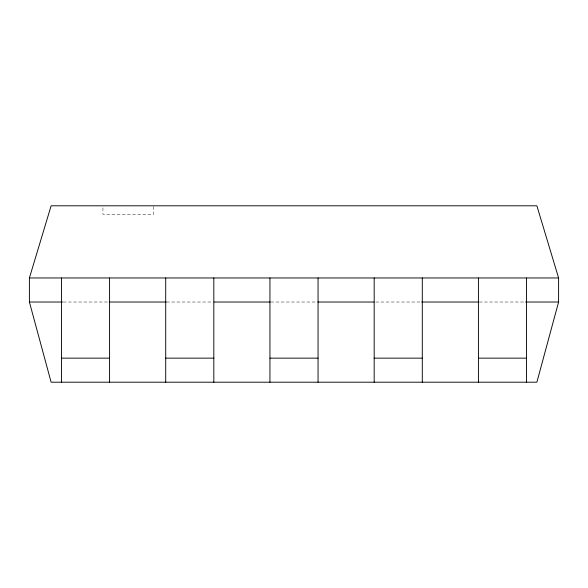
<?xml version="1.0" encoding="UTF-8"?>
<svg xmlns="http://www.w3.org/2000/svg" width="588" height="588" viewBox="0 0 588 588"><rect width="100%" height="100%" fill="white"/><g stroke="black" fill="none" stroke-linecap="round" stroke-linejoin="round"><path stroke-width="0.44" stroke-dasharray="2.94 2.21" d="M63.291 302.019L108.677 302.019M166.617 302.019L212.231 302.019M270.855 302.019L317.145 302.019M375.769 302.019L421.383 302.019M479.323 302.019L524.709 302.019M153.6 206.653L153.6 214.297L102.922 214.297L102.922 206.653"/><path stroke-width="0.88" d="M558.6 302.019L536.881 382.2L51.119 382.2L29.4 302.019L29.4 277.962L51.119 205.8L536.881 205.8L558.6 277.962L558.6 302.019L525.525 302.019M29.4 277.962L558.6 277.962M29.4 302.019L62.475 302.019M109.331 302.019L166.294 302.019M214.069 302.019L270.113 302.019M317.887 302.019L373.931 302.019M421.706 302.019L478.669 302.019M61.475 358.143L109.581 358.143M165.706 358.143L213.819 358.143M269.943 358.143L318.057 358.143M374.181 358.143L422.294 358.143M478.419 358.143L526.525 358.143M526.525 277.962L526.525 382.2M478.419 277.962L478.419 382.2M422.294 277.962L422.294 382.2M374.181 277.962L374.181 382.2M318.057 277.962L318.057 382.2M269.943 277.962L269.943 382.2M213.819 277.962L213.819 382.2M165.706 277.962L165.706 382.2M109.581 277.962L109.581 382.2M61.475 277.962L61.475 382.2"/></g></svg>
